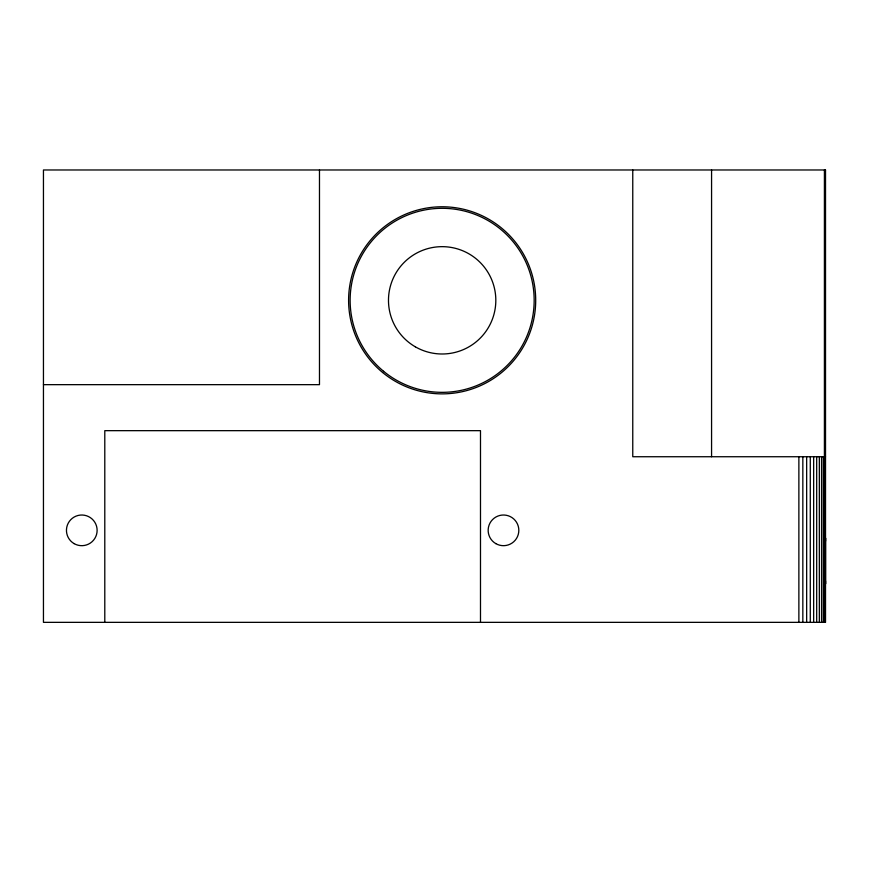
<?xml version="1.0" encoding="UTF-8"?>
<svg xmlns="http://www.w3.org/2000/svg" width="869" height="869" viewBox="0 0 869 869"><rect width="100%" height="100%" fill="white"/><g stroke="black" fill="none" stroke-linecap="round" stroke-linejoin="round"><path stroke-width="1.3" d="M825.539 580.926L825.539 584.011L825.55 538.009L825.55 541.094M43.45 384.663L319.477 384.663L319.477 169.976M825.517 456.736L632.762 456.736L632.762 169.976M825.311 456.736L825.311 622.345M824.583 456.736L824.583 622.345M824.409 169.976L824.409 456.736M823.323 456.736L823.323 622.345M821.563 456.736L821.563 622.345M819.337 456.736L819.337 622.345M816.686 456.736L816.686 622.345M813.656 456.736L813.656 622.345M810.288 456.736L810.288 622.345M806.66 456.736L806.66 622.345M802.837 456.736L802.837 622.345M798.872 456.736L798.872 622.345M711.57 169.976L711.57 456.736M480.492 622.345L480.492 430.666L104.791 430.666L104.791 622.345M825.517 169.976L43.45 169.976L43.45 622.345L825.517 622.345L825.517 169.976M415.317 346.807A53.672 53.672 0 0 0 495.819 300.326A53.672 53.672 0 0 0 415.317 253.846A53.672 53.672 0 0 0 415.317 346.807M383.587 371.291A92.005 92.005 0 0 0 532.893 315.556A92.005 92.005 0 0 0 409.972 214.122A92.005 92.005 0 0 0 383.587 371.291M495.819 543.625A15.338 15.338 0 0 0 518.826 530.34A15.338 15.338 0 0 0 495.819 517.066A15.338 15.338 0 0 0 495.819 543.625M74.115 543.625A15.338 15.338 0 0 0 97.122 530.34A15.338 15.338 0 0 0 74.115 517.066A15.338 15.338 0 0 0 74.115 543.625M382.61 372.486A93.559 93.559 0 0 0 534.413 315.805A93.559 93.559 0 0 0 409.429 212.677A93.559 93.559 0 0 0 382.61 372.486"/></g></svg>
